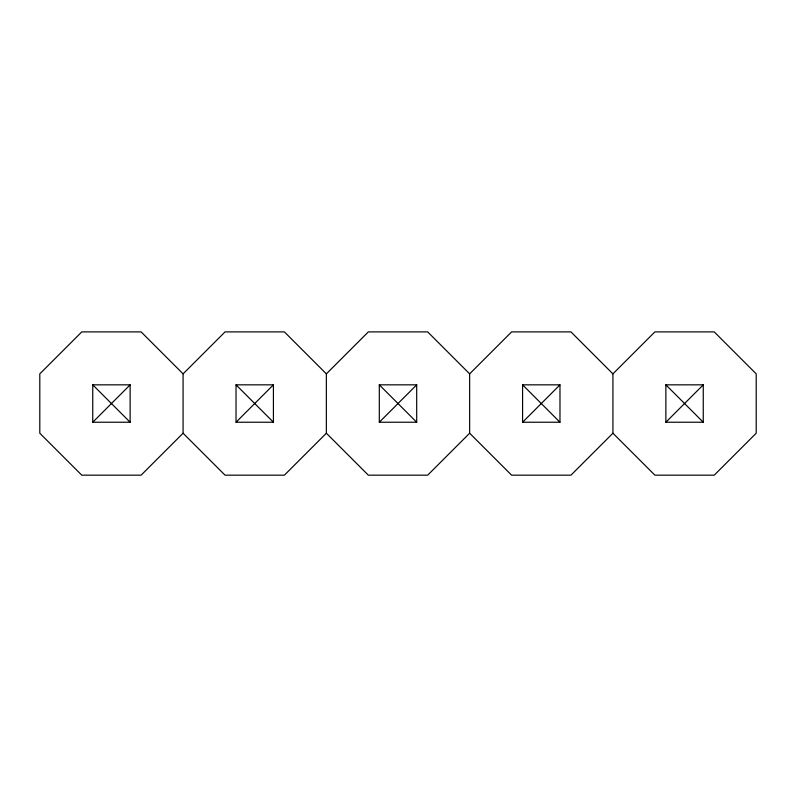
<?xml version="1.0" encoding="UTF-8"?>
<svg xmlns="http://www.w3.org/2000/svg" width="796" height="796" viewBox="0 0 796 796"><rect width="100%" height="100%" fill="white"/><g stroke="black" fill="none" stroke-linecap="round" stroke-linejoin="round"><path stroke-width="1.19" d="M130.136 384.836L92.744 422.228L92.744 384.836L130.136 384.836L130.136 422.228L92.744 422.228M273.416 384.836L236.024 422.228L236.024 384.836L273.416 384.836L273.416 422.228L236.024 422.228M416.696 384.836L379.304 422.228L379.304 384.836L416.696 384.836L416.696 422.228L379.304 422.228M559.976 384.836L522.584 422.228L522.584 384.836L559.976 384.836L559.976 422.228L522.584 422.228M703.256 384.836L665.864 422.228L665.864 384.836L703.256 384.836L703.256 422.228L665.864 422.228M183.08 373.861L225.049 331.892L284.391 331.892L326.36 373.861L326.36 433.213L284.391 475.172L225.049 475.172L183.08 433.213L183.08 373.861L141.111 331.892L81.769 331.892L39.8 373.861L39.8 433.213L81.769 475.172L141.111 475.172L183.08 433.213M326.36 373.861L368.329 331.892L427.671 331.892L469.64 373.861L469.64 433.213L511.609 475.172L570.951 475.172L612.92 433.213L612.92 373.861L654.889 331.892L714.231 331.892L756.2 373.861L756.2 433.213L714.231 475.172L654.889 475.172L612.92 433.213M469.64 373.861L511.609 331.892L570.951 331.892L612.92 373.861M469.64 433.213L427.671 475.172L368.329 475.172L326.36 433.213M665.864 384.836L703.256 422.228M522.584 384.836L559.976 422.228M379.304 384.836L416.696 422.228M236.024 384.836L273.416 422.228M92.744 384.836L130.136 422.228"/></g></svg>
